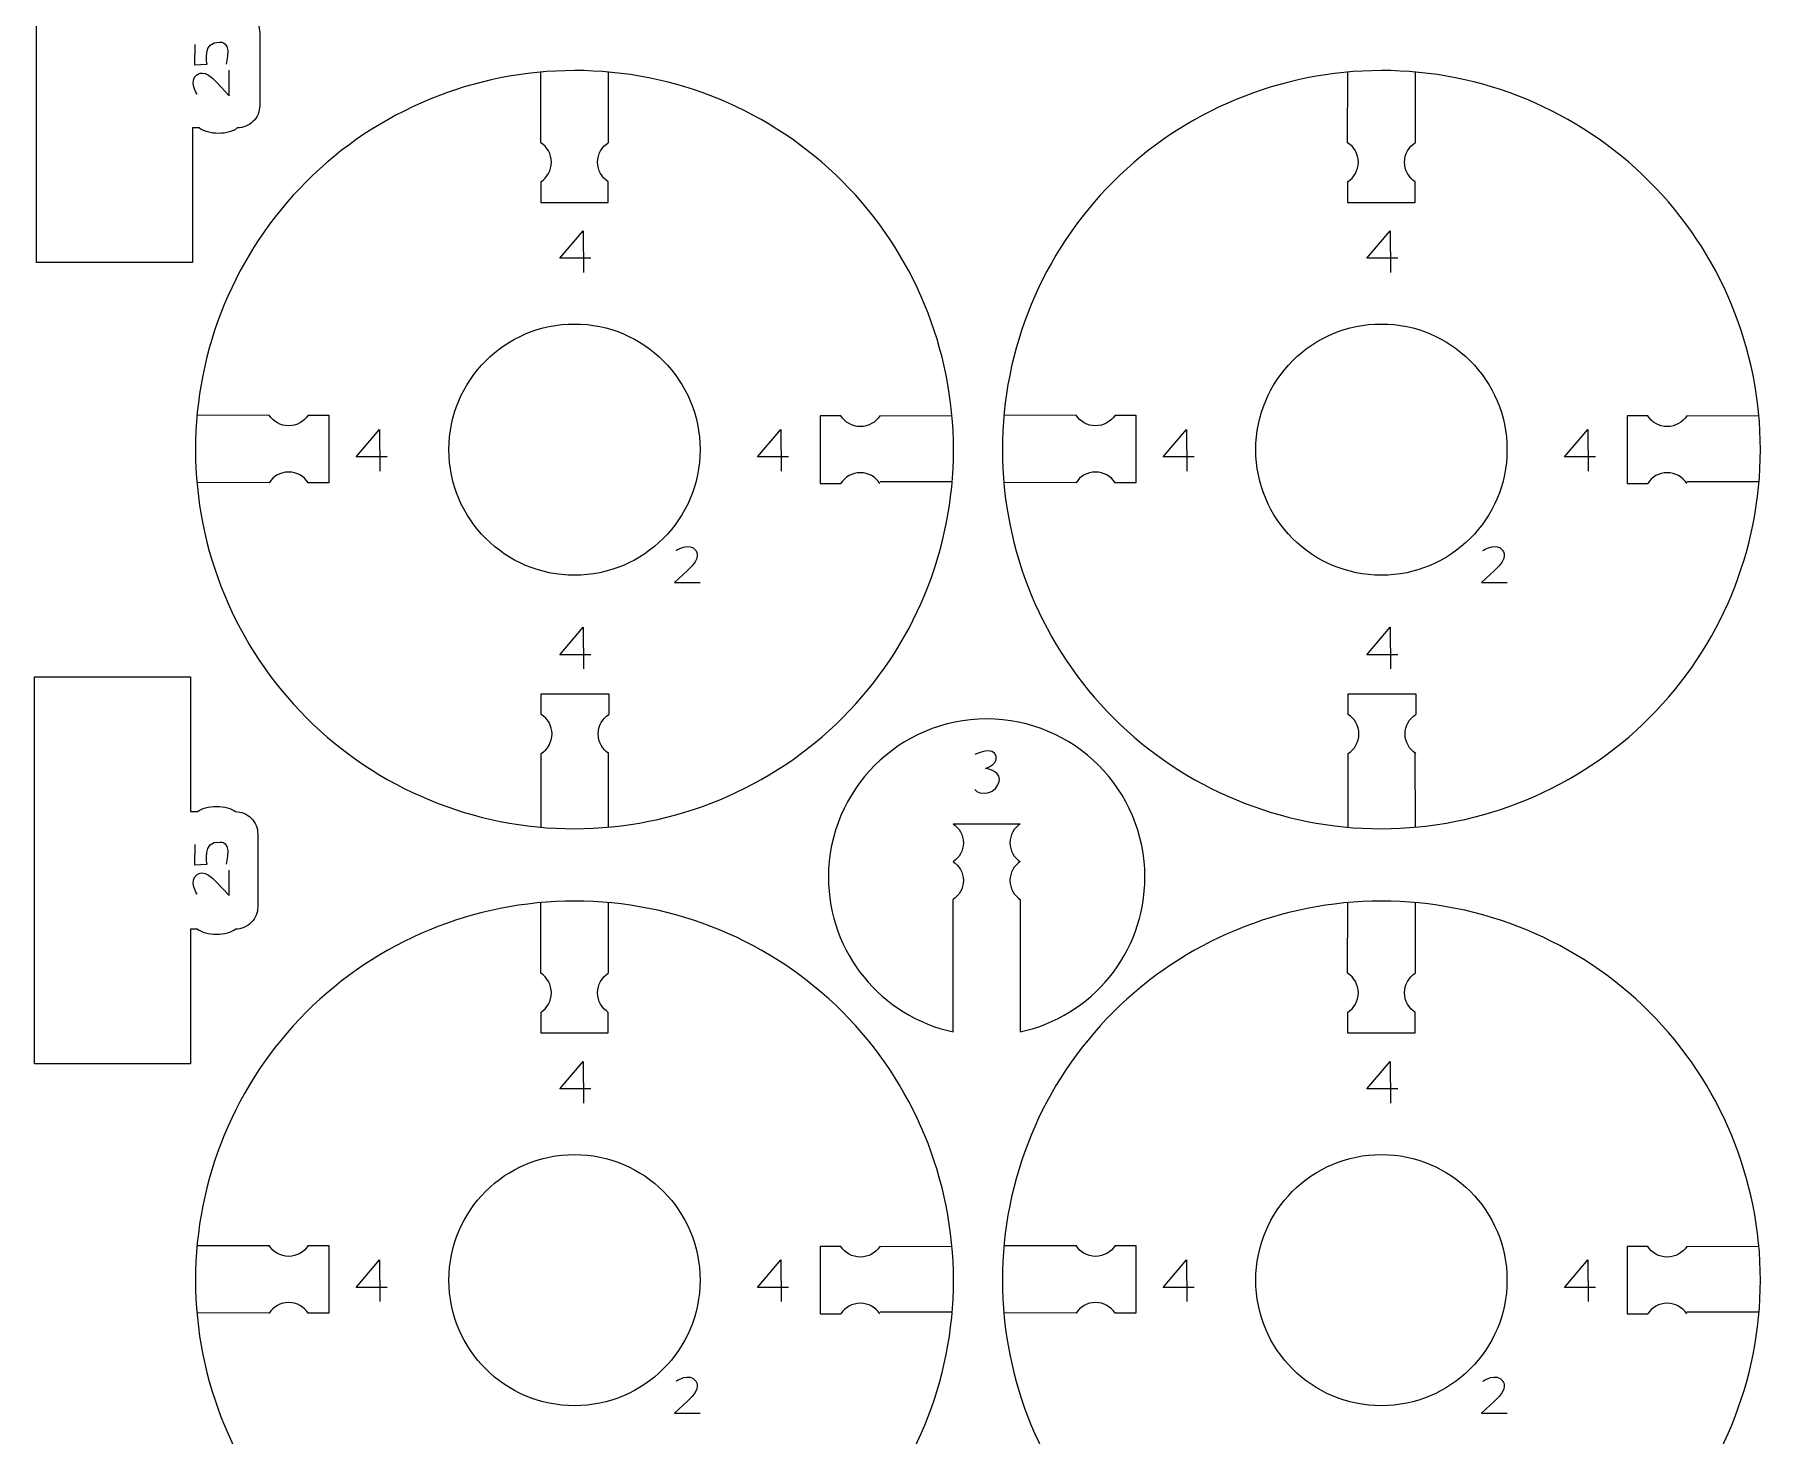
# Model space of a CAD drawing. Header units: centimetres. Extents: x -25 to 25, y -32.5 to 32.5.
# Drawn here: x -14.5 to -6.73, y 7.32 to 13.63 of the extents above; entities that cross this region are included whole.
import ezdxf

# ---------------------------------------------------------------- set-up
doc = ezdxf.new("R2010")
doc.units = ezdxf.units.CM
doc.header["$MEASUREMENT"] = 0
doc.layers.add('Capa 1', color=7, linetype='Continuous')

msp = doc.modelspace()

# ---------------------------------------------------------------- linework, layer by layer
at = {"layer": 'Capa 1', "color": 250, "lineweight": 9}
for points, knots in [([(-13.76026, 13.20855), (-13.76026, 13.20855), (-13.79216, 13.20855), (-13.79216, 13.20855), (-13.79216, 13.20855), (-13.79216, 13.20855), (-13.79216, 12.60244), (-13.79216, 12.60244), (-13.79216, 12.60244), (-13.79216, 12.60244), (-14.49445, 12.60244), (-14.49445, 12.60244), (-14.49445, 12.60244), (-14.49445, 12.60244), (-14.49445, 14.34395), (-14.49445, 14.34395), (-14.49445, 14.34395), (-14.49445, 14.34395), (-13.79216, 14.34395), (-13.79216, 14.34395), (-13.79216, 14.34395), (-13.79216, 14.34395), (-13.79216, 13.73784), (-13.79216, 13.73784), (-13.79216, 13.73784), (-13.79216, 13.73784), (-13.76026, 13.73784), (-13.76026, 13.73784)], [0, 0, 0, 0, 0.125, 0.125, 0.125, 0.125, 0.25, 0.25, 0.25, 0.25, 0.375, 0.375, 0.375, 0.375, 0.5, 0.5, 0.5, 0.5, 0.625, 0.625, 0.625, 0.625, 0.75, 0.75, 0.75, 0.75, 1, 1, 1, 1]), ([(-13.59013, 13.73784), (-13.56335, 13.73786), (-13.53768, 13.72725), (-13.51873, 13.70833), (-13.51873, 13.70833), (-13.49978, 13.6894), (-13.48913, 13.66361), (-13.48911, 13.63682), (-13.48911, 13.63682), (-13.48911, 13.63682), (-13.48911, 13.30957), (-13.48911, 13.30957), (-13.48911, 13.30957), (-13.48909, 13.28279), (-13.49972, 13.25709), (-13.51865, 13.23817), (-13.51865, 13.23817), (-13.53756, 13.21922), (-13.56335, 13.20857), (-13.59013, 13.20855)], [0, 0, 0, 0, 0.1666667, 0.1666667, 0.1666667, 0.1666667, 0.3333333, 0.3333333, 0.3333333, 0.3333333, 0.5, 0.5, 0.5, 0.5, 0.6666667, 0.6666667, 0.6666667, 0.6666667, 1, 1, 1, 1]), ([(-12.07183, 10.05323), (-12.52421, 10.05292), (-12.95818, 10.23236), (-13.27824, 10.55204), (-13.27824, 10.55204), (-13.59834, 10.87171), (-13.77831, 11.30762), (-13.77862, 11.76001), (-13.77862, 11.76001), (-13.77888, 12.21237), (-13.59946, 12.64634), (-13.27978, 12.96643), (-13.27978, 12.96643), (-12.96009, 13.28652), (-12.52421, 13.46649), (-12.07183, 13.46676), (-12.07183, 13.46676), (-11.61944, 13.46707), (-11.18546, 13.28763), (-10.86539, 12.96796), (-10.86539, 12.96796), (-10.54531, 12.64827), (-10.36533, 12.21237), (-10.36503, 11.76001), (-10.36503, 11.76001), (-10.36478, 11.30762), (-10.54419, 10.87365), (-10.86388, 10.55356), (-10.86388, 10.55356), (-11.18352, 10.23349), (-11.61944, 10.0535), (-12.07183, 10.05323)], [0, 0, 0, 0, 0.1111111, 0.1111111, 0.1111111, 0.1111111, 0.2222222, 0.2222222, 0.2222222, 0.2222222, 0.3333333, 0.3333333, 0.3333333, 0.3333333, 0.4444444, 0.4444444, 0.4444444, 0.4444444, 0.5555556, 0.5555556, 0.5555556, 0.5555556, 0.6666667, 0.6666667, 0.6666667, 0.6666667, 0.7777778, 0.7777778, 0.7777778, 0.7777778, 1, 1, 1, 1]), ([(-8.43822, 10.05323), (-8.8906, 10.05292), (-9.32457, 10.23236), (-9.64463, 10.55204), (-9.64463, 10.55204), (-9.96473, 10.87171), (-10.1447, 11.30762), (-10.14501, 11.76001), (-10.14501, 11.76001), (-10.14527, 12.21237), (-9.96585, 12.64634), (-9.64617, 12.96643), (-9.64617, 12.96643), (-9.32648, 13.28652), (-8.8906, 13.46649), (-8.43822, 13.46676), (-8.43822, 13.46676), (-7.98583, 13.46707), (-7.55185, 13.28763), (-7.23178, 12.96796), (-7.23178, 12.96796), (-6.9117, 12.64827), (-6.73172, 12.21237), (-6.73142, 11.76001), (-6.73142, 11.76001), (-6.73117, 11.30762), (-6.91058, 10.87365), (-7.23027, 10.55356), (-7.23027, 10.55356), (-7.54991, 10.23349), (-7.98583, 10.0535), (-8.43822, 10.05323)], [0, 0, 0, 0, 0.1111111, 0.1111111, 0.1111111, 0.1111111, 0.2222222, 0.2222222, 0.2222222, 0.2222222, 0.3333333, 0.3333333, 0.3333333, 0.3333333, 0.4444444, 0.4444444, 0.4444444, 0.4444444, 0.5555556, 0.5555556, 0.5555556, 0.5555556, 0.6666667, 0.6666667, 0.6666667, 0.6666667, 0.7777778, 0.7777778, 0.7777778, 0.7777778, 1, 1, 1, 1]), ([(-13.76026, 13.20855), (-13.7423, 13.19456), (-13.71091, 13.18529), (-13.6752, 13.18529), (-13.6752, 13.18529), (-13.63948, 13.18529), (-13.60809, 13.19456), (-13.59013, 13.20855)], [0, 0, 0, 0, 0.3333333, 0.3333333, 0.3333333, 0.3333333, 1, 1, 1, 1]), ([(-12.22387, 12.9658), (-12.19489, 12.98442), (-12.17568, 13.01694), (-12.17568, 13.05394), (-12.17568, 13.05394), (-12.17568, 13.09093), (-12.19489, 13.12346), (-12.22387, 13.14206)], [0, 0, 0, 0, 0.3333333, 0.3333333, 0.3333333, 0.3333333, 1, 1, 1, 1]), ([(-11.91952, 12.9658), (-11.94851, 12.98442), (-11.96772, 13.01694), (-11.96772, 13.05394), (-11.96772, 13.05394), (-11.96772, 13.09093), (-11.94851, 13.12346), (-11.91952, 13.14206)], [0, 0, 0, 0, 0.3333333, 0.3333333, 0.3333333, 0.3333333, 1, 1, 1, 1]), ([(-8.59026, 12.9658), (-8.56128, 12.98442), (-8.54207, 13.01694), (-8.54207, 13.05394), (-8.54207, 13.05394), (-8.54207, 13.09093), (-8.56128, 13.12346), (-8.59026, 13.14206)], [0, 0, 0, 0, 0.3333333, 0.3333333, 0.3333333, 0.3333333, 1, 1, 1, 1]), ([(-8.28591, 12.9658), (-8.3149, 12.98442), (-8.33411, 13.01694), (-8.33411, 13.05394), (-8.33411, 13.05394), (-8.33411, 13.09093), (-8.3149, 13.12346), (-8.28591, 13.14206)], [0, 0, 0, 0, 0.3333333, 0.3333333, 0.3333333, 0.3333333, 1, 1, 1, 1]), ([(-12.22387, 12.96579), (-12.22387, 12.96579), (-12.22398, 12.87328), (-12.22398, 12.87328), (-12.22398, 12.87328), (-12.22398, 12.87328), (-11.91952, 12.87328), (-11.91952, 12.87328), (-11.91952, 12.87328), (-11.91952, 12.87328), (-11.91952, 12.96581), (-11.91952, 12.96581)], [0, 0, 0, 0, 0.25, 0.25, 0.25, 0.25, 0.5, 0.5, 0.5, 0.5, 1, 1, 1, 1]), ([(-8.59026, 12.96579), (-8.59026, 12.96579), (-8.59037, 12.87328), (-8.59037, 12.87328), (-8.59037, 12.87328), (-8.59037, 12.87328), (-8.28591, 12.87328), (-8.28591, 12.87328), (-8.28591, 12.87328), (-8.28591, 12.87328), (-8.28591, 12.96581), (-8.28591, 12.96581)], [0, 0, 0, 0, 0.25, 0.25, 0.25, 0.25, 0.5, 0.5, 0.5, 0.5, 1, 1, 1, 1]), ([(-12.63743, 11.75999), (-12.63743, 11.4476), (-12.3842, 11.19441), (-12.07184, 11.19441), (-12.07184, 11.19441), (-11.75947, 11.19437), (-11.50624, 11.4476), (-11.50624, 11.75999), (-11.50624, 11.75999), (-11.50623, 12.07238), (-11.75947, 12.32558), (-12.07183, 12.32558), (-12.07183, 12.32558), (-12.3842, 12.32559), (-12.63743, 12.07238), (-12.63743, 11.75999)], [0, 0, 0, 0, 0.2, 0.2, 0.2, 0.2, 0.4, 0.4, 0.4, 0.4, 0.6, 0.6, 0.6, 0.6, 1, 1, 1, 1]), ([(-9.00382, 11.75999), (-9.00382, 11.4476), (-8.75059, 11.19441), (-8.43823, 11.19441), (-8.43823, 11.19441), (-8.12586, 11.19437), (-7.87263, 11.4476), (-7.87263, 11.75999), (-7.87263, 11.75999), (-7.87262, 12.07238), (-8.12586, 12.32558), (-8.43822, 12.32558), (-8.43822, 12.32558), (-8.75059, 12.32559), (-9.00382, 12.07238), (-9.00382, 11.75999)], [0, 0, 0, 0, 0.2, 0.2, 0.2, 0.2, 0.4, 0.4, 0.4, 0.4, 0.6, 0.6, 0.6, 0.6, 1, 1, 1, 1]), ([(-13.27083, 11.91539), (-13.28944, 11.88641), (-13.32196, 11.8672), (-13.35896, 11.8672), (-13.35896, 11.8672), (-13.39596, 11.8672), (-13.42848, 11.88641), (-13.44708, 11.91539)], [0, 0, 0, 0, 0.3333333, 0.3333333, 0.3333333, 0.3333333, 1, 1, 1, 1]), ([(-13.27083, 11.91539), (-13.27083, 11.91539), (-13.17831, 11.91551), (-13.17831, 11.91551), (-13.17831, 11.91551), (-13.17831, 11.91551), (-13.17831, 11.61104), (-13.17831, 11.61104), (-13.17831, 11.61104), (-13.17831, 11.61104), (-13.27085, 11.61104), (-13.27085, 11.61104)], [0, 0, 0, 0, 0.25, 0.25, 0.25, 0.25, 0.5, 0.5, 0.5, 0.5, 1, 1, 1, 1]), ([(-10.87275, 11.91216), (-10.87275, 11.91216), (-10.96526, 11.91227), (-10.96526, 11.91227), (-10.96526, 11.91227), (-10.96526, 11.91227), (-10.96526, 11.60781), (-10.96526, 11.60781), (-10.96526, 11.60781), (-10.96526, 11.60781), (-10.87273, 11.60781), (-10.87273, 11.60781)], [0, 0, 0, 0, 0.25, 0.25, 0.25, 0.25, 0.5, 0.5, 0.5, 0.5, 1, 1, 1, 1]), ([(-10.69649, 11.91216), (-10.7151, 11.88318), (-10.74763, 11.86397), (-10.78462, 11.86397), (-10.78462, 11.86397), (-10.82162, 11.86397), (-10.85414, 11.88318), (-10.87275, 11.91216)], [0, 0, 0, 0, 0.3333333, 0.3333333, 0.3333333, 0.3333333, 1, 1, 1, 1]), ([(-9.63722, 11.91539), (-9.65583, 11.88641), (-9.68835, 11.8672), (-9.72535, 11.8672), (-9.72535, 11.8672), (-9.76235, 11.8672), (-9.79487, 11.88641), (-9.81347, 11.91539)], [0, 0, 0, 0, 0.3333333, 0.3333333, 0.3333333, 0.3333333, 1, 1, 1, 1]), ([(-9.63722, 11.91539), (-9.63722, 11.91539), (-9.5447, 11.91551), (-9.5447, 11.91551), (-9.5447, 11.91551), (-9.5447, 11.91551), (-9.5447, 11.61104), (-9.5447, 11.61104), (-9.5447, 11.61104), (-9.5447, 11.61104), (-9.63724, 11.61104), (-9.63724, 11.61104)], [0, 0, 0, 0, 0.25, 0.25, 0.25, 0.25, 0.5, 0.5, 0.5, 0.5, 1, 1, 1, 1]), ([(-7.23914, 11.91216), (-7.23914, 11.91216), (-7.33165, 11.91227), (-7.33165, 11.91227), (-7.33165, 11.91227), (-7.33165, 11.91227), (-7.33165, 11.60781), (-7.33165, 11.60781), (-7.33165, 11.60781), (-7.33165, 11.60781), (-7.23912, 11.60781), (-7.23912, 11.60781)], [0, 0, 0, 0, 0.25, 0.25, 0.25, 0.25, 0.5, 0.5, 0.5, 0.5, 1, 1, 1, 1]), ([(-7.06288, 11.91216), (-7.08149, 11.88318), (-7.11402, 11.86397), (-7.15101, 11.86397), (-7.15101, 11.86397), (-7.18801, 11.86397), (-7.22053, 11.88318), (-7.23914, 11.91216)], [0, 0, 0, 0, 0.3333333, 0.3333333, 0.3333333, 0.3333333, 1, 1, 1, 1]), ([(-13.27083, 11.61104), (-13.28944, 11.64003), (-13.32196, 11.65924), (-13.35896, 11.65924), (-13.35896, 11.65924), (-13.39596, 11.65924), (-13.42848, 11.64003), (-13.44708, 11.61104)], [0, 0, 0, 0, 0.3333333, 0.3333333, 0.3333333, 0.3333333, 1, 1, 1, 1]), ([(-9.63722, 11.61104), (-9.65583, 11.64003), (-9.68835, 11.65924), (-9.72535, 11.65924), (-9.72535, 11.65924), (-9.76235, 11.65924), (-9.79487, 11.64003), (-9.81347, 11.61104)], [0, 0, 0, 0, 0.3333333, 0.3333333, 0.3333333, 0.3333333, 1, 1, 1, 1]), ([(-10.69649, 11.60781), (-10.7151, 11.6368), (-10.74763, 11.65601), (-10.78462, 11.65601), (-10.78462, 11.65601), (-10.82162, 11.65601), (-10.85414, 11.6368), (-10.87275, 11.60781)], [0, 0, 0, 0, 0.3333333, 0.3333333, 0.3333333, 0.3333333, 1, 1, 1, 1]), ([(-7.06288, 11.60781), (-7.08149, 11.6368), (-7.11402, 11.65601), (-7.15101, 11.65601), (-7.15101, 11.65601), (-7.18801, 11.65601), (-7.22053, 11.6368), (-7.23914, 11.60781)], [0, 0, 0, 0, 0.3333333, 0.3333333, 0.3333333, 0.3333333, 1, 1, 1, 1]), ([(-13.76922, 9.60094), (-13.76922, 9.60094), (-13.80112, 9.60094), (-13.80112, 9.60094), (-13.80112, 9.60094), (-13.80112, 9.60094), (-13.80112, 8.99483), (-13.80112, 8.99483), (-13.80112, 8.99483), (-13.80112, 8.99483), (-14.50341, 8.99483), (-14.50341, 8.99483), (-14.50341, 8.99483), (-14.50341, 8.99483), (-14.50341, 10.73635), (-14.50341, 10.73635), (-14.50341, 10.73635), (-14.50341, 10.73635), (-13.80112, 10.73635), (-13.80112, 10.73635), (-13.80112, 10.73635), (-13.80112, 10.73635), (-13.80112, 10.13023), (-13.80112, 10.13023), (-13.80112, 10.13023), (-13.80112, 10.13023), (-13.76922, 10.13023), (-13.76922, 10.13023)], [0, 0, 0, 0, 0.125, 0.125, 0.125, 0.125, 0.25, 0.25, 0.25, 0.25, 0.375, 0.375, 0.375, 0.375, 0.5, 0.5, 0.5, 0.5, 0.625, 0.625, 0.625, 0.625, 0.75, 0.75, 0.75, 0.75, 1, 1, 1, 1]), ([(-12.22131, 10.56797), (-12.22131, 10.56797), (-12.22142, 10.66049), (-12.22142, 10.66049), (-12.22142, 10.66049), (-12.22142, 10.66049), (-11.91695, 10.66049), (-11.91695, 10.66049), (-11.91695, 10.66049), (-11.91695, 10.66049), (-11.91695, 10.56795), (-11.91695, 10.56795)], [0, 0, 0, 0, 0.25, 0.25, 0.25, 0.25, 0.5, 0.5, 0.5, 0.5, 1, 1, 1, 1]), ([(-8.5877, 10.56797), (-8.5877, 10.56797), (-8.58781, 10.66049), (-8.58781, 10.66049), (-8.58781, 10.66049), (-8.58781, 10.66049), (-8.28334, 10.66049), (-8.28334, 10.66049), (-8.28334, 10.66049), (-8.28334, 10.66049), (-8.28334, 10.56795), (-8.28334, 10.56795)], [0, 0, 0, 0, 0.25, 0.25, 0.25, 0.25, 0.5, 0.5, 0.5, 0.5, 1, 1, 1, 1]), ([(-12.22131, 10.3917), (-12.19232, 10.41031), (-12.17311, 10.44283), (-12.17311, 10.47983), (-12.17311, 10.47983), (-12.17311, 10.51683), (-12.19232, 10.54935), (-12.22131, 10.56795)], [0, 0, 0, 0, 0.3333333, 0.3333333, 0.3333333, 0.3333333, 1, 1, 1, 1]), ([(-11.91695, 10.3917), (-11.94594, 10.41031), (-11.96515, 10.44283), (-11.96515, 10.47983), (-11.96515, 10.47983), (-11.96515, 10.51683), (-11.94594, 10.54935), (-11.91695, 10.56795)], [0, 0, 0, 0, 0.3333333, 0.3333333, 0.3333333, 0.3333333, 1, 1, 1, 1]), ([(-10.06417, 9.7347), (-10.06417, 9.7347), (-10.06417, 9.13826), (-10.06417, 9.13826), (-10.06417, 9.13826), (-9.7434, 9.20772), (-9.50306, 9.4931), (-9.50306, 9.83468), (-9.50306, 9.83468), (-9.50306, 10.22825), (-9.8221, 10.54729), (-10.21567, 10.54729), (-10.21567, 10.54729), (-10.60924, 10.54729), (-10.92829, 10.22825), (-10.92829, 9.83468), (-10.92829, 9.83468), (-10.92829, 9.4931), (-10.68795, 9.20771), (-10.36717, 9.13826), (-10.36717, 9.13826), (-10.36717, 9.13826), (-10.36718, 9.73453), (-10.36718, 9.73453)], [0, 0, 0, 0, 0.1428571, 0.1428571, 0.1428571, 0.1428571, 0.2857143, 0.2857143, 0.2857143, 0.2857143, 0.4285714, 0.4285714, 0.4285714, 0.4285714, 0.5714286, 0.5714286, 0.5714286, 0.5714286, 0.7142857, 0.7142857, 0.7142857, 0.7142857, 1, 1, 1, 1]), ([(-8.5877, 10.3917), (-8.55871, 10.41031), (-8.5395, 10.44283), (-8.5395, 10.47983), (-8.5395, 10.47983), (-8.5395, 10.51683), (-8.55871, 10.54935), (-8.5877, 10.56795)], [0, 0, 0, 0, 0.3333333, 0.3333333, 0.3333333, 0.3333333, 1, 1, 1, 1]), ([(-8.28334, 10.3917), (-8.31233, 10.41031), (-8.33154, 10.44283), (-8.33154, 10.47983), (-8.33154, 10.47983), (-8.33154, 10.51683), (-8.31233, 10.54935), (-8.28334, 10.56795)], [0, 0, 0, 0, 0.3333333, 0.3333333, 0.3333333, 0.3333333, 1, 1, 1, 1]), ([(-13.76922, 10.13023), (-13.75126, 10.14422), (-13.71987, 10.15349), (-13.68415, 10.15349), (-13.68415, 10.15349), (-13.64844, 10.15349), (-13.61705, 10.14422), (-13.59909, 10.13023)], [0, 0, 0, 0, 0.3333333, 0.3333333, 0.3333333, 0.3333333, 1, 1, 1, 1]), ([(-13.59909, 10.13023), (-13.57231, 10.13025), (-13.54664, 10.11964), (-13.52769, 10.10072), (-13.52769, 10.10072), (-13.50874, 10.0818), (-13.49809, 10.056), (-13.49807, 10.02921), (-13.49807, 10.02921), (-13.49807, 10.02921), (-13.49807, 9.70196), (-13.49807, 9.70196), (-13.49807, 9.70196), (-13.49805, 9.67518), (-13.50868, 9.64948), (-13.5276, 9.63056), (-13.5276, 9.63056), (-13.54652, 9.61161), (-13.57231, 9.60096), (-13.59909, 9.60094)], [0, 0, 0, 0, 0.1666667, 0.1666667, 0.1666667, 0.1666667, 0.3333333, 0.3333333, 0.3333333, 0.3333333, 0.5, 0.5, 0.5, 0.5, 0.6666667, 0.6666667, 0.6666667, 0.6666667, 1, 1, 1, 1]), ([(-12.07183, 6.31379), (-12.52421, 6.31348), (-12.95818, 6.49292), (-13.27824, 6.8126), (-13.27824, 6.8126), (-13.59834, 7.13227), (-13.77831, 7.56818), (-13.77862, 8.02057), (-13.77862, 8.02057), (-13.77888, 8.47293), (-13.59946, 8.9069), (-13.27978, 9.22699), (-13.27978, 9.22699), (-12.96009, 9.54708), (-12.52421, 9.72705), (-12.07183, 9.72732), (-12.07183, 9.72732), (-11.61944, 9.72763), (-11.18546, 9.54819), (-10.86539, 9.22852), (-10.86539, 9.22852), (-10.54531, 8.90883), (-10.36533, 8.47293), (-10.36503, 8.02057), (-10.36503, 8.02057), (-10.36478, 7.56818), (-10.54419, 7.13421), (-10.86388, 6.81412), (-10.86388, 6.81412), (-11.18352, 6.49405), (-11.61944, 6.31406), (-12.07183, 6.31379)], [0, 0, 0, 0, 0.1111111, 0.1111111, 0.1111111, 0.1111111, 0.2222222, 0.2222222, 0.2222222, 0.2222222, 0.3333333, 0.3333333, 0.3333333, 0.3333333, 0.4444444, 0.4444444, 0.4444444, 0.4444444, 0.5555556, 0.5555556, 0.5555556, 0.5555556, 0.6666667, 0.6666667, 0.6666667, 0.6666667, 0.7777778, 0.7777778, 0.7777778, 0.7777778, 1, 1, 1, 1]), ([(-8.43822, 6.31379), (-8.8906, 6.31348), (-9.32457, 6.49292), (-9.64463, 6.8126), (-9.64463, 6.8126), (-9.96473, 7.13227), (-10.1447, 7.56818), (-10.14501, 8.02057), (-10.14501, 8.02057), (-10.14527, 8.47293), (-9.96585, 8.9069), (-9.64617, 9.22699), (-9.64617, 9.22699), (-9.32648, 9.54708), (-8.8906, 9.72705), (-8.43822, 9.72732), (-8.43822, 9.72732), (-7.98583, 9.72763), (-7.55185, 9.54819), (-7.23178, 9.22852), (-7.23178, 9.22852), (-6.9117, 8.90883), (-6.73172, 8.47293), (-6.73142, 8.02057), (-6.73142, 8.02057), (-6.73117, 7.56818), (-6.91058, 7.13421), (-7.23027, 6.81412), (-7.23027, 6.81412), (-7.54991, 6.49405), (-7.98583, 6.31406), (-8.43822, 6.31379)], [0, 0, 0, 0, 0.1111111, 0.1111111, 0.1111111, 0.1111111, 0.2222222, 0.2222222, 0.2222222, 0.2222222, 0.3333333, 0.3333333, 0.3333333, 0.3333333, 0.4444444, 0.4444444, 0.4444444, 0.4444444, 0.5555556, 0.5555556, 0.5555556, 0.5555556, 0.6666667, 0.6666667, 0.6666667, 0.6666667, 0.7777778, 0.7777778, 0.7777778, 0.7777778, 1, 1, 1, 1]), ([(-13.76922, 9.60094), (-13.75126, 9.58696), (-13.71987, 9.57768), (-13.68415, 9.57768), (-13.68415, 9.57768), (-13.64844, 9.57768), (-13.61705, 9.58696), (-13.59909, 9.60094)], [0, 0, 0, 0, 0.3333333, 0.3333333, 0.3333333, 0.3333333, 1, 1, 1, 1]), ([(-12.22387, 9.22636), (-12.19489, 9.24498), (-12.17568, 9.2775), (-12.17568, 9.3145), (-12.17568, 9.3145), (-12.17568, 9.35149), (-12.19489, 9.38402), (-12.22387, 9.40262)], [0, 0, 0, 0, 0.3333333, 0.3333333, 0.3333333, 0.3333333, 1, 1, 1, 1]), ([(-11.91952, 9.22636), (-11.94851, 9.24498), (-11.96772, 9.2775), (-11.96772, 9.3145), (-11.96772, 9.3145), (-11.96772, 9.35149), (-11.94851, 9.38402), (-11.91952, 9.40262)], [0, 0, 0, 0, 0.3333333, 0.3333333, 0.3333333, 0.3333333, 1, 1, 1, 1]), ([(-8.59026, 9.22636), (-8.56128, 9.24498), (-8.54207, 9.2775), (-8.54207, 9.3145), (-8.54207, 9.3145), (-8.54207, 9.35149), (-8.56128, 9.38402), (-8.59026, 9.40262)], [0, 0, 0, 0, 0.3333333, 0.3333333, 0.3333333, 0.3333333, 1, 1, 1, 1]), ([(-8.28591, 9.22636), (-8.3149, 9.24498), (-8.33411, 9.2775), (-8.33411, 9.3145), (-8.33411, 9.3145), (-8.33411, 9.35149), (-8.3149, 9.38402), (-8.28591, 9.40262)], [0, 0, 0, 0, 0.3333333, 0.3333333, 0.3333333, 0.3333333, 1, 1, 1, 1]), ([(-12.22387, 9.22635), (-12.22387, 9.22635), (-12.22398, 9.13384), (-12.22398, 9.13384), (-12.22398, 9.13384), (-12.22398, 9.13384), (-11.91952, 9.13384), (-11.91952, 9.13384), (-11.91952, 9.13384), (-11.91952, 9.13384), (-11.91952, 9.22637), (-11.91952, 9.22637)], [0, 0, 0, 0, 0.25, 0.25, 0.25, 0.25, 0.5, 0.5, 0.5, 0.5, 1, 1, 1, 1]), ([(-8.59026, 9.22635), (-8.59026, 9.22635), (-8.59037, 9.13384), (-8.59037, 9.13384), (-8.59037, 9.13384), (-8.59037, 9.13384), (-8.28591, 9.13384), (-8.28591, 9.13384), (-8.28591, 9.13384), (-8.28591, 9.13384), (-8.28591, 9.22637), (-8.28591, 9.22637)], [0, 0, 0, 0, 0.25, 0.25, 0.25, 0.25, 0.5, 0.5, 0.5, 0.5, 1, 1, 1, 1]), ([(-12.63743, 8.02055), (-12.63743, 7.70816), (-12.3842, 7.45497), (-12.07184, 7.45497), (-12.07184, 7.45497), (-11.75947, 7.45493), (-11.50624, 7.70816), (-11.50624, 8.02055), (-11.50624, 8.02055), (-11.50623, 8.33294), (-11.75947, 8.58614), (-12.07183, 8.58614), (-12.07183, 8.58614), (-12.3842, 8.58615), (-12.63743, 8.33294), (-12.63743, 8.02055)], [0, 0, 0, 0, 0.2, 0.2, 0.2, 0.2, 0.4, 0.4, 0.4, 0.4, 0.6, 0.6, 0.6, 0.6, 1, 1, 1, 1]), ([(-9.00382, 8.02055), (-9.00382, 7.70816), (-8.75059, 7.45497), (-8.43823, 7.45497), (-8.43823, 7.45497), (-8.12586, 7.45493), (-7.87263, 7.70816), (-7.87263, 8.02055), (-7.87263, 8.02055), (-7.87262, 8.33294), (-8.12586, 8.58614), (-8.43822, 8.58614), (-8.43822, 8.58614), (-8.75059, 8.58615), (-9.00382, 8.33294), (-9.00382, 8.02055)], [0, 0, 0, 0, 0.2, 0.2, 0.2, 0.2, 0.4, 0.4, 0.4, 0.4, 0.6, 0.6, 0.6, 0.6, 1, 1, 1, 1]), ([(-13.27083, 8.17595), (-13.28944, 8.14697), (-13.32196, 8.12776), (-13.35896, 8.12776), (-13.35896, 8.12776), (-13.39596, 8.12776), (-13.42848, 8.14697), (-13.44708, 8.17595)], [0, 0, 0, 0, 0.3333333, 0.3333333, 0.3333333, 0.3333333, 1, 1, 1, 1]), ([(-13.27083, 8.17595), (-13.27083, 8.17595), (-13.17831, 8.17607), (-13.17831, 8.17607), (-13.17831, 8.17607), (-13.17831, 8.17607), (-13.17831, 7.8716), (-13.17831, 7.8716), (-13.17831, 7.8716), (-13.17831, 7.8716), (-13.27085, 7.8716), (-13.27085, 7.8716)], [0, 0, 0, 0, 0.25, 0.25, 0.25, 0.25, 0.5, 0.5, 0.5, 0.5, 1, 1, 1, 1]), ([(-10.87275, 8.17272), (-10.87275, 8.17272), (-10.96526, 8.17283), (-10.96526, 8.17283), (-10.96526, 8.17283), (-10.96526, 8.17283), (-10.96526, 7.86837), (-10.96526, 7.86837), (-10.96526, 7.86837), (-10.96526, 7.86837), (-10.87273, 7.86837), (-10.87273, 7.86837)], [0, 0, 0, 0, 0.25, 0.25, 0.25, 0.25, 0.5, 0.5, 0.5, 0.5, 1, 1, 1, 1]), ([(-10.69649, 8.17272), (-10.7151, 8.14374), (-10.74763, 8.12453), (-10.78462, 8.12453), (-10.78462, 8.12453), (-10.82162, 8.12453), (-10.85414, 8.14374), (-10.87275, 8.17272)], [0, 0, 0, 0, 0.3333333, 0.3333333, 0.3333333, 0.3333333, 1, 1, 1, 1]), ([(-9.63722, 8.17595), (-9.65583, 8.14697), (-9.68835, 8.12776), (-9.72535, 8.12776), (-9.72535, 8.12776), (-9.76235, 8.12776), (-9.79487, 8.14697), (-9.81347, 8.17595)], [0, 0, 0, 0, 0.3333333, 0.3333333, 0.3333333, 0.3333333, 1, 1, 1, 1]), ([(-9.63722, 8.17595), (-9.63722, 8.17595), (-9.5447, 8.17607), (-9.5447, 8.17607), (-9.5447, 8.17607), (-9.5447, 8.17607), (-9.5447, 7.8716), (-9.5447, 7.8716), (-9.5447, 7.8716), (-9.5447, 7.8716), (-9.63724, 7.8716), (-9.63724, 7.8716)], [0, 0, 0, 0, 0.25, 0.25, 0.25, 0.25, 0.5, 0.5, 0.5, 0.5, 1, 1, 1, 1]), ([(-7.23914, 8.17272), (-7.23914, 8.17272), (-7.33165, 8.17283), (-7.33165, 8.17283), (-7.33165, 8.17283), (-7.33165, 8.17283), (-7.33165, 7.86837), (-7.33165, 7.86837), (-7.33165, 7.86837), (-7.33165, 7.86837), (-7.23912, 7.86837), (-7.23912, 7.86837)], [0, 0, 0, 0, 0.25, 0.25, 0.25, 0.25, 0.5, 0.5, 0.5, 0.5, 1, 1, 1, 1]), ([(-7.06288, 8.17272), (-7.08149, 8.14374), (-7.11402, 8.12453), (-7.15101, 8.12453), (-7.15101, 8.12453), (-7.18801, 8.12453), (-7.22053, 8.14374), (-7.23914, 8.17272)], [0, 0, 0, 0, 0.3333333, 0.3333333, 0.3333333, 0.3333333, 1, 1, 1, 1]), ([(-13.27083, 7.8716), (-13.28944, 7.90059), (-13.32196, 7.9198), (-13.35896, 7.9198), (-13.35896, 7.9198), (-13.39596, 7.9198), (-13.42848, 7.90059), (-13.44708, 7.8716)], [0, 0, 0, 0, 0.3333333, 0.3333333, 0.3333333, 0.3333333, 1, 1, 1, 1]), ([(-10.69649, 7.86837), (-10.7151, 7.89736), (-10.74763, 7.91657), (-10.78462, 7.91657), (-10.78462, 7.91657), (-10.82162, 7.91657), (-10.85414, 7.89736), (-10.87275, 7.86837)], [0, 0, 0, 0, 0.3333333, 0.3333333, 0.3333333, 0.3333333, 1, 1, 1, 1]), ([(-9.63722, 7.8716), (-9.65583, 7.90059), (-9.68835, 7.9198), (-9.72535, 7.9198), (-9.72535, 7.9198), (-9.76235, 7.9198), (-9.79487, 7.90059), (-9.81347, 7.8716)], [0, 0, 0, 0, 0.3333333, 0.3333333, 0.3333333, 0.3333333, 1, 1, 1, 1]), ([(-7.06288, 7.86837), (-7.08149, 7.89736), (-7.11402, 7.91657), (-7.15101, 7.91657), (-7.15101, 7.91657), (-7.18801, 7.91657), (-7.22053, 7.89736), (-7.23914, 7.86837)], [0, 0, 0, 0, 0.3333333, 0.3333333, 0.3333333, 0.3333333, 1, 1, 1, 1])]:
    msp.add_open_spline(points, degree=3, knots=knots, dxfattribs=at)
at = {"layer": 'Capa 1', "color": 22, "lineweight": 5}
for points, knots in [([(-13.72607, 13.49535), (-13.72607, 13.49535), (-13.75013, 13.60044), (-13.6689, 13.59426), (-13.6689, 13.59426), (-13.6689, 13.59426), (-13.61321, 13.60537), (-13.64042, 13.49535)], [0, 0, 0, 0, 0.3333333, 0.3333333, 0.3333333, 0.3333333, 1, 1, 1, 1]), ([(-13.7819, 13.58353), (-13.7819, 13.58353), (-13.78245, 13.49206), (-13.78245, 13.49206), (-13.78245, 13.49206), (-13.78245, 13.49206), (-13.72607, 13.49535), (-13.72607, 13.49535)], [0, 0, 0, 0, 0.3333333, 0.3333333, 0.3333333, 0.3333333, 1, 1, 1, 1]), ([(-13.77093, 13.35934), (-13.77093, 13.35934), (-13.81174, 13.42117), (-13.77093, 13.44833), (-13.77093, 13.44833), (-13.77093, 13.44833), (-13.74003, 13.47925), (-13.68069, 13.41126)], [0, 0, 0, 0, 0.3333333, 0.3333333, 0.3333333, 0.3333333, 1, 1, 1, 1]), ([(-13.68069, 13.41126), (-13.68069, 13.41126), (-13.62631, 13.35318), (-13.62631, 13.35318), (-13.62631, 13.35318), (-13.62631, 13.35318), (-13.62631, 13.4685), (-13.62631, 13.4685)], [0, 0, 0, 0, 0.3333333, 0.3333333, 0.3333333, 0.3333333, 1, 1, 1, 1]), ([(-11.99794, 12.62137), (-11.99794, 12.62137), (-12.1376, 12.62137), (-12.1376, 12.62137), (-12.1376, 12.62137), (-12.1376, 12.62137), (-12.03255, 12.74498), (-12.03255, 12.74498), (-12.03255, 12.74498), (-12.03255, 12.74498), (-12.03134, 12.55707), (-12.03134, 12.55707)], [0, 0, 0, 0, 0.25, 0.25, 0.25, 0.25, 0.5, 0.5, 0.5, 0.5, 1, 1, 1, 1]), ([(-8.36433, 12.62137), (-8.36433, 12.62137), (-8.50399, 12.62137), (-8.50399, 12.62137), (-8.50399, 12.62137), (-8.50399, 12.62137), (-8.39894, 12.74498), (-8.39894, 12.74498), (-8.39894, 12.74498), (-8.39894, 12.74498), (-8.39773, 12.55707), (-8.39773, 12.55707)], [0, 0, 0, 0, 0.25, 0.25, 0.25, 0.25, 0.5, 0.5, 0.5, 0.5, 1, 1, 1, 1]), ([(-12.91482, 11.72748), (-12.91482, 11.72748), (-13.05448, 11.72748), (-13.05448, 11.72748), (-13.05448, 11.72748), (-13.05448, 11.72748), (-12.94943, 11.85109), (-12.94943, 11.85109), (-12.94943, 11.85109), (-12.94943, 11.85109), (-12.94822, 11.66318), (-12.94822, 11.66318)], [0, 0, 0, 0, 0.25, 0.25, 0.25, 0.25, 0.5, 0.5, 0.5, 0.5, 1, 1, 1, 1]), ([(-11.10739, 11.72748), (-11.10739, 11.72748), (-11.24705, 11.72748), (-11.24705, 11.72748), (-11.24705, 11.72748), (-11.24705, 11.72748), (-11.142, 11.85109), (-11.142, 11.85109), (-11.142, 11.85109), (-11.142, 11.85109), (-11.14079, 11.66318), (-11.14079, 11.66318)], [0, 0, 0, 0, 0.25, 0.25, 0.25, 0.25, 0.5, 0.5, 0.5, 0.5, 1, 1, 1, 1]), ([(-9.28121, 11.72748), (-9.28121, 11.72748), (-9.42087, 11.72748), (-9.42087, 11.72748), (-9.42087, 11.72748), (-9.42087, 11.72748), (-9.31582, 11.85109), (-9.31582, 11.85109), (-9.31582, 11.85109), (-9.31582, 11.85109), (-9.31461, 11.66318), (-9.31461, 11.66318)], [0, 0, 0, 0, 0.25, 0.25, 0.25, 0.25, 0.5, 0.5, 0.5, 0.5, 1, 1, 1, 1]), ([(-7.47378, 11.72748), (-7.47378, 11.72748), (-7.61344, 11.72748), (-7.61344, 11.72748), (-7.61344, 11.72748), (-7.61344, 11.72748), (-7.50839, 11.85109), (-7.50839, 11.85109), (-7.50839, 11.85109), (-7.50839, 11.85109), (-7.50718, 11.66318), (-7.50718, 11.66318)], [0, 0, 0, 0, 0.25, 0.25, 0.25, 0.25, 0.5, 0.5, 0.5, 0.5, 1, 1, 1, 1]), ([(-11.61465, 11.30567), (-11.61465, 11.30567), (-11.55282, 11.34648), (-11.52566, 11.30567), (-11.52566, 11.30567), (-11.52566, 11.30567), (-11.49474, 11.27477), (-11.56273, 11.21543)], [0, 0, 0, 0, 0.3333333, 0.3333333, 0.3333333, 0.3333333, 1, 1, 1, 1]), ([(-7.98104, 11.30567), (-7.98104, 11.30567), (-7.91921, 11.34648), (-7.89205, 11.30567), (-7.89205, 11.30567), (-7.89205, 11.30567), (-7.86113, 11.27477), (-7.92912, 11.21543)], [0, 0, 0, 0, 0.3333333, 0.3333333, 0.3333333, 0.3333333, 1, 1, 1, 1]), ([(-11.56273, 11.21543), (-11.56273, 11.21543), (-11.62081, 11.16105), (-11.62081, 11.16105), (-11.62081, 11.16105), (-11.62081, 11.16105), (-11.50549, 11.16105), (-11.50549, 11.16105)], [0, 0, 0, 0, 0.3333333, 0.3333333, 0.3333333, 0.3333333, 1, 1, 1, 1]), ([(-7.92912, 11.21543), (-7.92912, 11.21543), (-7.9872, 11.16105), (-7.9872, 11.16105), (-7.9872, 11.16105), (-7.9872, 11.16105), (-7.87188, 11.16105), (-7.87188, 11.16105)], [0, 0, 0, 0, 0.3333333, 0.3333333, 0.3333333, 0.3333333, 1, 1, 1, 1]), ([(-11.99794, 10.83671), (-11.99794, 10.83671), (-12.1376, 10.83671), (-12.1376, 10.83671), (-12.1376, 10.83671), (-12.1376, 10.83671), (-12.03255, 10.96032), (-12.03255, 10.96032), (-12.03255, 10.96032), (-12.03255, 10.96032), (-12.03134, 10.77241), (-12.03134, 10.77241)], [0, 0, 0, 0, 0.25, 0.25, 0.25, 0.25, 0.5, 0.5, 0.5, 0.5, 1, 1, 1, 1]), ([(-8.36433, 10.83671), (-8.36433, 10.83671), (-8.50399, 10.83671), (-8.50399, 10.83671), (-8.50399, 10.83671), (-8.50399, 10.83671), (-8.39894, 10.96032), (-8.39894, 10.96032), (-8.39894, 10.96032), (-8.39894, 10.96032), (-8.39773, 10.77241), (-8.39773, 10.77241)], [0, 0, 0, 0, 0.25, 0.25, 0.25, 0.25, 0.5, 0.5, 0.5, 0.5, 1, 1, 1, 1]), ([(-10.26843, 10.22985), (-10.26843, 10.22985), (-10.2612, 10.21137), (-10.22515, 10.21257), (-10.22515, 10.21257), (-10.20644, 10.21319), (-10.19304, 10.21988), (-10.18332, 10.22753), (-10.18332, 10.22753), (-10.15962, 10.24623), (-10.1584, 10.27527), (-10.1584, 10.27527), (-10.1584, 10.27527), (-10.15962, 10.31698), (-10.22084, 10.32502), (-10.22084, 10.32502), (-10.22084, 10.32502), (-10.16088, 10.34731), (-10.17325, 10.37944), (-10.17325, 10.37944), (-10.17325, 10.37944), (-10.18189, 10.42887), (-10.26843, 10.38688), (-10.26843, 10.38688)], [0, 0, 0, 0, 0.1428571, 0.1428571, 0.1428571, 0.1428571, 0.2857143, 0.2857143, 0.2857143, 0.2857143, 0.4285714, 0.4285714, 0.4285714, 0.4285714, 0.5714286, 0.5714286, 0.5714286, 0.5714286, 0.7142857, 0.7142857, 0.7142857, 0.7142857, 1, 1, 1, 1]), ([(-13.7819, 9.9821), (-13.7819, 9.9821), (-13.78245, 9.89063), (-13.78245, 9.89063), (-13.78245, 9.89063), (-13.78245, 9.89063), (-13.72607, 9.89392), (-13.72607, 9.89392)], [0, 0, 0, 0, 0.3333333, 0.3333333, 0.3333333, 0.3333333, 1, 1, 1, 1]), ([(-13.72607, 9.89392), (-13.72607, 9.89392), (-13.75013, 9.99901), (-13.6689, 9.99283), (-13.6689, 9.99283), (-13.6689, 9.99283), (-13.61321, 10.00394), (-13.64042, 9.89392)], [0, 0, 0, 0, 0.3333333, 0.3333333, 0.3333333, 0.3333333, 1, 1, 1, 1]), ([(-13.77093, 9.75791), (-13.77093, 9.75791), (-13.81174, 9.81974), (-13.77093, 9.8469), (-13.77093, 9.8469), (-13.77093, 9.8469), (-13.74003, 9.87782), (-13.68069, 9.80983)], [0, 0, 0, 0, 0.3333333, 0.3333333, 0.3333333, 0.3333333, 1, 1, 1, 1]), ([(-13.68069, 9.80983), (-13.68069, 9.80983), (-13.62631, 9.75175), (-13.62631, 9.75175), (-13.62631, 9.75175), (-13.62631, 9.75175), (-13.62631, 9.86707), (-13.62631, 9.86707)], [0, 0, 0, 0, 0.3333333, 0.3333333, 0.3333333, 0.3333333, 1, 1, 1, 1]), ([(-11.99794, 8.88193), (-11.99794, 8.88193), (-12.1376, 8.88193), (-12.1376, 8.88193), (-12.1376, 8.88193), (-12.1376, 8.88193), (-12.03255, 9.00554), (-12.03255, 9.00554), (-12.03255, 9.00554), (-12.03255, 9.00554), (-12.03134, 8.81763), (-12.03134, 8.81763)], [0, 0, 0, 0, 0.25, 0.25, 0.25, 0.25, 0.5, 0.5, 0.5, 0.5, 1, 1, 1, 1]), ([(-8.36433, 8.88193), (-8.36433, 8.88193), (-8.50399, 8.88193), (-8.50399, 8.88193), (-8.50399, 8.88193), (-8.50399, 8.88193), (-8.39894, 9.00554), (-8.39894, 9.00554), (-8.39894, 9.00554), (-8.39894, 9.00554), (-8.39773, 8.81763), (-8.39773, 8.81763)], [0, 0, 0, 0, 0.25, 0.25, 0.25, 0.25, 0.5, 0.5, 0.5, 0.5, 1, 1, 1, 1]), ([(-12.91482, 7.98804), (-12.91482, 7.98804), (-13.05448, 7.98804), (-13.05448, 7.98804), (-13.05448, 7.98804), (-13.05448, 7.98804), (-12.94943, 8.11165), (-12.94943, 8.11165), (-12.94943, 8.11165), (-12.94943, 8.11165), (-12.94822, 7.92374), (-12.94822, 7.92374)], [0, 0, 0, 0, 0.25, 0.25, 0.25, 0.25, 0.5, 0.5, 0.5, 0.5, 1, 1, 1, 1]), ([(-11.10739, 7.98804), (-11.10739, 7.98804), (-11.24705, 7.98804), (-11.24705, 7.98804), (-11.24705, 7.98804), (-11.24705, 7.98804), (-11.142, 8.11165), (-11.142, 8.11165), (-11.142, 8.11165), (-11.142, 8.11165), (-11.14079, 7.92374), (-11.14079, 7.92374)], [0, 0, 0, 0, 0.25, 0.25, 0.25, 0.25, 0.5, 0.5, 0.5, 0.5, 1, 1, 1, 1]), ([(-9.28121, 7.98804), (-9.28121, 7.98804), (-9.42087, 7.98804), (-9.42087, 7.98804), (-9.42087, 7.98804), (-9.42087, 7.98804), (-9.31582, 8.11165), (-9.31582, 8.11165), (-9.31582, 8.11165), (-9.31582, 8.11165), (-9.31461, 7.92374), (-9.31461, 7.92374)], [0, 0, 0, 0, 0.25, 0.25, 0.25, 0.25, 0.5, 0.5, 0.5, 0.5, 1, 1, 1, 1]), ([(-7.47378, 7.98804), (-7.47378, 7.98804), (-7.61344, 7.98804), (-7.61344, 7.98804), (-7.61344, 7.98804), (-7.61344, 7.98804), (-7.50839, 8.11165), (-7.50839, 8.11165), (-7.50839, 8.11165), (-7.50839, 8.11165), (-7.50718, 7.92374), (-7.50718, 7.92374)], [0, 0, 0, 0, 0.25, 0.25, 0.25, 0.25, 0.5, 0.5, 0.5, 0.5, 1, 1, 1, 1]), ([(-11.61465, 7.56623), (-11.61465, 7.56623), (-11.55282, 7.60704), (-11.52566, 7.56623), (-11.52566, 7.56623), (-11.52566, 7.56623), (-11.49474, 7.53533), (-11.56273, 7.47599)], [0, 0, 0, 0, 0.3333333, 0.3333333, 0.3333333, 0.3333333, 1, 1, 1, 1]), ([(-7.98104, 7.56623), (-7.98104, 7.56623), (-7.91921, 7.60704), (-7.89205, 7.56623), (-7.89205, 7.56623), (-7.89205, 7.56623), (-7.86113, 7.53533), (-7.92912, 7.47599)], [0, 0, 0, 0, 0.3333333, 0.3333333, 0.3333333, 0.3333333, 1, 1, 1, 1]), ([(-11.56273, 7.47599), (-11.56273, 7.47599), (-11.62081, 7.42161), (-11.62081, 7.42161), (-11.62081, 7.42161), (-11.62081, 7.42161), (-11.50549, 7.42161), (-11.50549, 7.42161)], [0, 0, 0, 0, 0.3333333, 0.3333333, 0.3333333, 0.3333333, 1, 1, 1, 1]), ([(-7.92912, 7.47599), (-7.92912, 7.47599), (-7.9872, 7.42161), (-7.9872, 7.42161), (-7.9872, 7.42161), (-7.9872, 7.42161), (-7.87188, 7.42161), (-7.87188, 7.42161)], [0, 0, 0, 0, 0.3333333, 0.3333333, 0.3333333, 0.3333333, 1, 1, 1, 1])]:
    msp.add_open_spline(points, degree=3, knots=knots, dxfattribs=at)
at = {"layer": 'Capa 1', "color": 250, "lineweight": 9}
for points in [[(-12.22387, 13.14206), (-12.22387, 13.14206), (-12.22371, 13.45991), (-12.22371, 13.45991)], [(-11.91976, 13.46008), (-11.91976, 13.46008), (-11.91952, 13.14206), (-11.91952, 13.14206)], [(-8.59026, 13.14206), (-8.59026, 13.14206), (-8.5901, 13.45991), (-8.5901, 13.45991)], [(-8.28615, 13.46008), (-8.28615, 13.46008), (-8.28591, 13.14206), (-8.28591, 13.14206)], [(-13.77156, 11.91633), (-13.77156, 11.91633), (-13.44708, 11.91539), (-13.44708, 11.91539)], [(-10.69649, 11.91216), (-10.69649, 11.91216), (-10.37207, 11.91376), (-10.37207, 11.91376)], [(-10.13795, 11.91633), (-10.13795, 11.91633), (-9.81347, 11.91539), (-9.81347, 11.91539)], [(-7.06288, 11.91216), (-7.06288, 11.91216), (-6.73846, 11.91376), (-6.73846, 11.91376)], [(-13.44708, 11.61104), (-13.44708, 11.61104), (-13.77211, 11.61239), (-13.77211, 11.61239)], [(-10.37107, 11.61562), (-10.37107, 11.61562), (-10.69569, 11.6157), (-10.69569, 11.6157)], [(-9.81347, 11.61104), (-9.81347, 11.61104), (-10.1385, 11.61239), (-10.1385, 11.61239)], [(-6.73746, 11.61562), (-6.73746, 11.61562), (-7.06208, 11.6157), (-7.06208, 11.6157)], [(-12.22195, 10.05974), (-12.22195, 10.05974), (-12.22131, 10.3917), (-12.22131, 10.3917)], [(-11.9206, 10.39414), (-11.9206, 10.39414), (-11.92051, 10.06003), (-11.92051, 10.06003)], [(-8.58834, 10.05974), (-8.58834, 10.05974), (-8.5877, 10.3917), (-8.5877, 10.3917)], [(-8.28699, 10.39414), (-8.28699, 10.39414), (-8.2869, 10.06003), (-8.2869, 10.06003)], [(-10.36718, 10.07478), (-10.36718, 10.07478), (-10.06417, 10.07494), (-10.06417, 10.07494)], [(-12.22387, 9.40262), (-12.22387, 9.40262), (-12.22371, 9.72047), (-12.22371, 9.72047)], [(-11.91976, 9.72064), (-11.91976, 9.72064), (-11.91952, 9.40262), (-11.91952, 9.40262)], [(-8.59026, 9.40262), (-8.59026, 9.40262), (-8.5901, 9.72047), (-8.5901, 9.72047)], [(-8.28615, 9.72064), (-8.28615, 9.72064), (-8.28591, 9.40262), (-8.28591, 9.40262)], [(-13.77156, 8.17689), (-13.77156, 8.17689), (-13.44708, 8.17595), (-13.44708, 8.17595)], [(-10.69649, 8.17272), (-10.69649, 8.17272), (-10.37207, 8.17432), (-10.37207, 8.17432)], [(-10.13795, 8.17689), (-10.13795, 8.17689), (-9.81347, 8.17595), (-9.81347, 8.17595)], [(-7.06288, 8.17272), (-7.06288, 8.17272), (-6.73846, 8.17432), (-6.73846, 8.17432)], [(-13.44708, 7.8716), (-13.44708, 7.8716), (-13.77211, 7.87295), (-13.77211, 7.87295)], [(-10.37107, 7.87618), (-10.37107, 7.87618), (-10.69569, 7.87626), (-10.69569, 7.87626)], [(-9.81347, 7.8716), (-9.81347, 7.8716), (-10.1385, 7.87295), (-10.1385, 7.87295)], [(-6.73746, 7.87618), (-6.73746, 7.87618), (-7.06208, 7.87626), (-7.06208, 7.87626)]]:
    msp.add_open_spline(points, degree=3, dxfattribs=at)
at = {"layer": 'Capa 1', "color": 250, "lineweight": 18}
for points in [[(-10.36718, 10.07478), (-10.3392, 10.05682), (-10.32066, 10.02543), (-10.32066, 9.98972), (-10.32066, 9.98972), (-10.32066, 9.95401), (-10.3392, 9.92262), (-10.36718, 9.90466)], [(-10.06417, 10.07494), (-10.09215, 10.05699), (-10.11069, 10.0256), (-10.11069, 9.98988), (-10.11069, 9.98988), (-10.11069, 9.95417), (-10.09215, 9.92278), (-10.06417, 9.90482)], [(-10.36718, 9.90466), (-10.3392, 9.8867), (-10.32066, 9.85531), (-10.32066, 9.8196), (-10.32066, 9.8196), (-10.32066, 9.78388), (-10.3392, 9.75249), (-10.36718, 9.73453)], [(-10.06417, 9.90482), (-10.09215, 9.88686), (-10.11069, 9.85547), (-10.11069, 9.81976), (-10.11069, 9.81976), (-10.11069, 9.78404), (-10.09215, 9.75265), (-10.06417, 9.7347)]]:
    msp.add_open_spline(points, degree=3, knots=[0, 0, 0, 0, 0.3333333, 0.3333333, 0.3333333, 0.3333333, 1, 1, 1, 1], dxfattribs=at)

doc.saveas('drawing.dxf')
